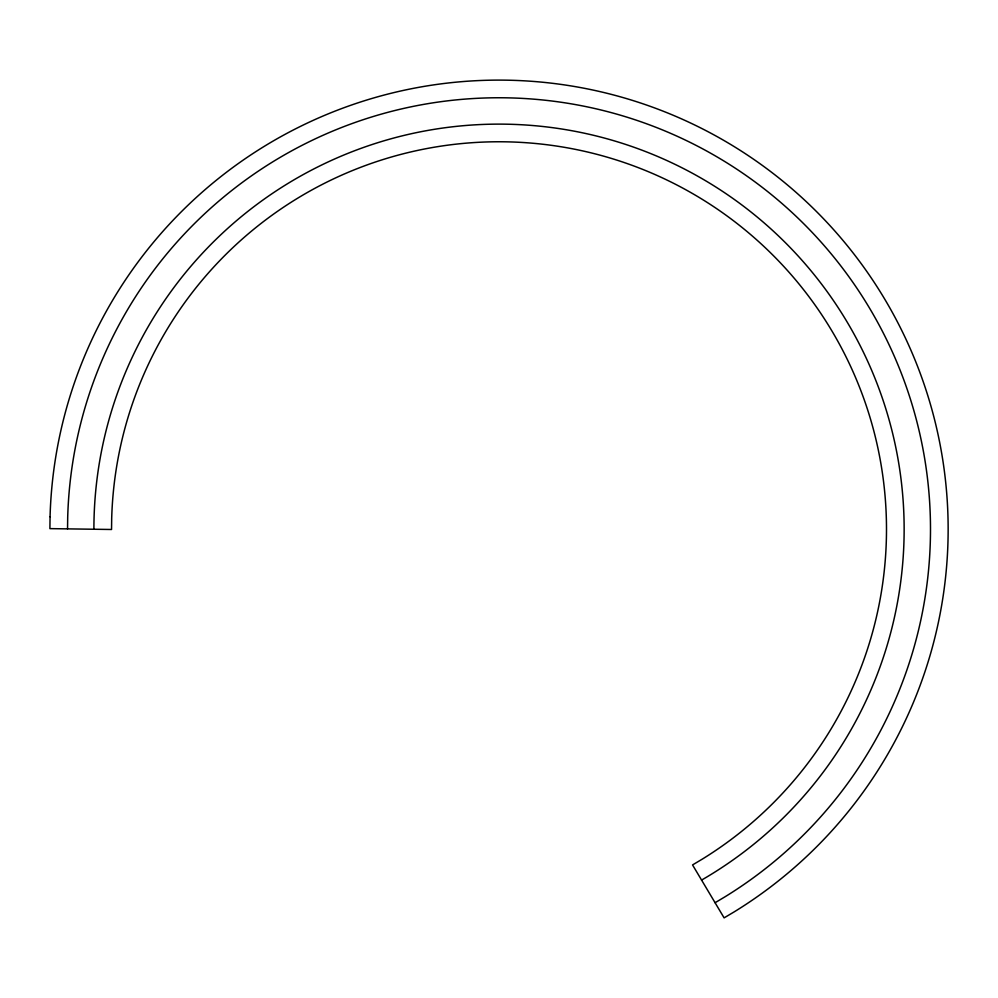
<?xml version="1.0" encoding="UTF-8"?>
<svg xmlns="http://www.w3.org/2000/svg" width="998" height="998" viewBox="0 0 998 998"><rect width="100%" height="100%" fill="white"/><g stroke="black" fill="none" stroke-linecap="round" stroke-linejoin="round"><path stroke-width="1.5" d="M67.54 528.865L67.702 517.189A431.485 431.485 0 0 1 714.755 155.563A431.485 431.485 0 0 1 725.109 896.74L715.079 902.728M93.899 529.239A405.126 405.126 0 0 1 701.582 178.393A405.126 405.126 0 0 1 701.582 880.086M50.062 516.702L49.9 528.628L111.539 529.489L111.689 518.424A387.486 387.486 0 0 1 692.762 193.674A387.486 387.486 0 0 1 702.056 859.266L692.55 864.929L724.111 917.873L734.353 911.773A449.125 449.125 0 0 0 723.575 140.281A449.125 449.125 0 0 0 50.062 516.702"/></g></svg>
